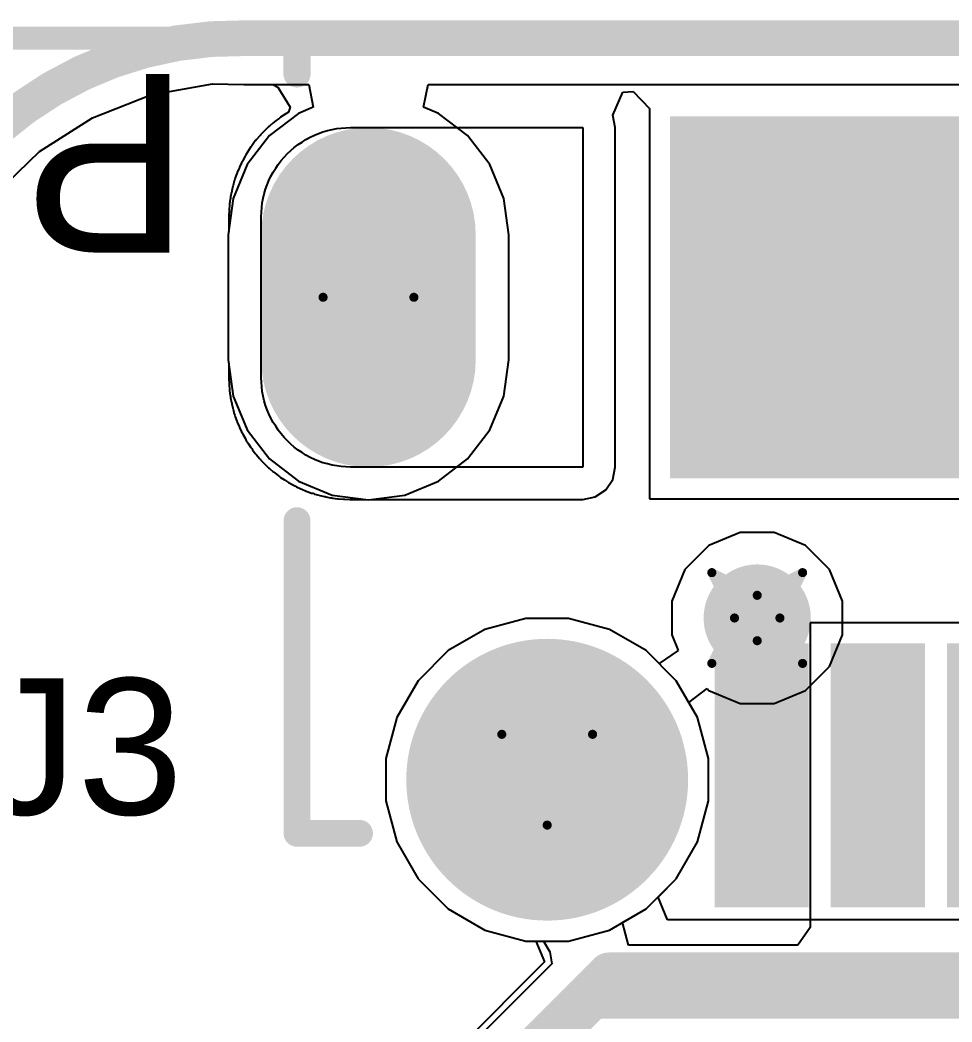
# Model space of a CAD drawing. Header units: inches. Extents: x -3 to 488, y -11 to 93.
# Drawn here: x 60.82 to 66.03, y 35.06 to 40.67 of the extents above; entities that cross this region are included whole.
import ezdxf

# ---------------------------------------------------------------- set-up
doc = ezdxf.new("R2010")
doc.units = ezdxf.units.IN
for name, color, linetype in [('Board Cutout', 216, 'Continuous'), ('Bottom Layer', 5, 'Continuous'), ('Bottom Solder', 6, 'Continuous'), ('Drill Drawing', 1, 'Continuous'), ('Layer 1', 16, 'Continuous'), ('Layer 2', 76, 'Continuous'), ('Mechanical 13', 56, 'Continuous'), ('Multi-Layer', 9, 'Continuous'), ('Pad Holes', 156, 'Continuous'), ('Top Layer', 1, 'Continuous'), ('Top Overlay', 2, 'Continuous'), ('Top Paste', 8, 'Continuous'), ('Top Solder', 216, 'Continuous'), ('Via Holes', 16, 'Continuous')]:
    doc.layers.add(name, color=color, linetype=linetype)
doc.styles.add('Arial', font='', dxfattribs={"height": 0.2})
doc.styles.get('Arial').set_extended_font_data('Arial')

msp = doc.modelspace()

# ---------------------------------------------------------------- hatches: boundary and pattern name
at = {"layer": 'Bottom Layer'}
h = msp.add_hatch(color=5, dxfattribs=at)
edge = h.paths.add_edge_path()
edge.add_arc((62.7694, 39.4698), 0.6, 0, 180)
edge.add_line((62.1694, 39.4698), (62.1694, 38.7698))
edge.add_arc((62.7694, 38.7698), 0.6, 180, 360)
edge.add_line((63.3694, 38.7698), (63.3694, 39.4698))
h = msp.add_hatch(color=5, dxfattribs=at)
edge = h.paths.add_edge_path()
edge.add_arc((64.9446, 37.3248), 0.3, 0, 360)
h = msp.add_hatch(color=5, dxfattribs=at)
edge = h.paths.add_edge_path()
edge.add_arc((63.7694, 36.4198), 0.725, 0, 360)
at = {"layer": 'Bottom Solder'}
h = msp.add_hatch(color=6, dxfattribs=at)
edge = h.paths.add_edge_path()
edge.add_arc((63.7694, 36.4198), 0.7885, 0, 360)
at = {"layer": 'Layer 1'}
h = msp.add_hatch(color=16, dxfattribs=at)
edge = h.paths.add_edge_path()
edge.add_arc((62.7694, 39.4698), 0.6, 0, 180)
edge.add_line((62.1694, 39.4698), (62.1694, 38.7698))
edge.add_arc((62.7694, 38.7698), 0.6, 180, 360)
edge.add_line((63.3694, 38.7698), (63.3694, 39.4698))
h = msp.add_hatch(color=16, dxfattribs=at)
edge = h.paths.add_edge_path()
edge.add_arc((64.9446, 37.3248), 0.3, 0, 360)
h = msp.add_hatch(color=16, dxfattribs=at)
edge = h.paths.add_edge_path()
edge.add_arc((63.7694, 36.4198), 0.725, 0, 360)
at = {"layer": 'Layer 2'}
h = msp.add_hatch(color=76, dxfattribs=at)
edge = h.paths.add_edge_path()
edge.add_arc((62.7694, 39.4698), 0.6, 0, 180)
edge.add_line((62.1694, 39.4698), (62.1694, 38.7698))
edge.add_arc((62.7694, 38.7698), 0.6, 180, 360)
edge.add_line((63.3694, 38.7698), (63.3694, 39.4698))
h = msp.add_hatch(color=76, dxfattribs=at)
edge = h.paths.add_edge_path()
edge.add_arc((64.9446, 37.3248), 0.3, 0, 360)
h = msp.add_hatch(color=76, dxfattribs=at)
edge = h.paths.add_edge_path()
edge.add_arc((63.7694, 36.4198), 0.725, 0, 360)
at = {"layer": 'Multi-Layer'}
h = msp.add_hatch(color=9, dxfattribs=at)
edge = h.paths.add_edge_path()
edge.add_arc((62.7694, 39.4698), 0.6, 0, 180)
edge.add_line((62.1694, 39.4698), (62.1694, 38.7698))
edge.add_arc((62.7694, 38.7698), 0.6, 180, 360)
edge.add_line((63.3694, 38.7698), (63.3694, 39.4698))
h = msp.add_hatch(color=9, dxfattribs=at)
edge = h.paths.add_edge_path()
edge.add_arc((63.7694, 36.4198), 0.725, 0, 360)
at = {"layer": 'Pad Holes'}
h = msp.add_hatch(color=7, dxfattribs=at)
edge = h.paths.add_edge_path()
edge.add_arc((62.7694, 39.4698), 0.3, 0, 180)
edge.add_line((62.4694, 39.4698), (62.4694, 38.7698))
edge.add_arc((62.7694, 38.7698), 0.3, 180, 360)
edge.add_line((63.0694, 38.7698), (63.0694, 39.4698))
h = msp.add_hatch(color=7, dxfattribs=at)
edge = h.paths.add_edge_path()
edge.add_arc((63.7694, 36.4198), 0.425, 0, 360)
at = {"layer": 'Top Layer'}
h = msp.add_hatch(color=1, dxfattribs=at)
edge = h.paths.add_edge_path()
edge.add_arc((62.7694, 39.4698), 0.6, 0, 180)
edge.add_line((62.1694, 39.4698), (62.1694, 38.7698))
edge.add_arc((62.7694, 38.7698), 0.6, 180, 360)
edge.add_line((63.3694, 38.7698), (63.3694, 39.4698))
for points in [[(66.0194, 38.1698), (64.5194, 38.1698), (64.5194, 40.0698), (66.0194, 40.0698)], [(65.1694, 35.7698), (64.7694, 35.7698), (64.7694, 37.1198), (65.1694, 37.1198)], [(65.8194, 35.7698), (65.4194, 35.7698), (65.4194, 37.1198), (65.8194, 37.1198)]]:
    msp.add_hatch(color=1, dxfattribs=at).paths.add_polyline_path(points)
h = msp.add_hatch(color=1, dxfattribs=at)
edge = h.paths.add_edge_path()
edge.add_arc((64.9446, 37.3248), 0.3, 0, 360)
h = msp.add_hatch(color=1, dxfattribs=at)
edge = h.paths.add_edge_path()
edge.add_arc((63.7694, 36.4198), 0.725, 0, 360)
at = {"layer": 'Top Paste'}
for points in [[(66.0194, 38.1698), (64.5194, 38.1698), (64.5194, 40.0698), (66.0194, 40.0698)], [(65.1694, 35.7698), (64.7694, 35.7698), (64.7694, 37.1198), (65.1694, 37.1198)], [(65.8194, 35.7698), (65.4194, 35.7698), (65.4194, 37.1198), (65.8194, 37.1198)]]:
    msp.add_hatch(color=8, dxfattribs=at).paths.add_polyline_path(points)
at = {"layer": 'Top Solder'}
for points in [[(66.0829, 38.1063), (64.4559, 38.1063), (64.4559, 40.1333), (66.0829, 40.1333)], [(65.2329, 35.7063), (64.7059, 35.7063), (64.7059, 37.1833), (65.2329, 37.1833)], [(65.8829, 35.7063), (65.3559, 35.7063), (65.3559, 37.1833), (65.8829, 37.1833)], [(66.5329, 35.7063), (66.0059, 35.7063), (66.0059, 37.1833), (66.5329, 37.1833)]]:
    msp.add_hatch(color=216, dxfattribs=at).paths.add_polyline_path(points)
h = msp.add_hatch(color=216, dxfattribs=at)
edge = h.paths.add_edge_path()
edge.add_arc((63.7694, 36.4198), 0.7885, 0, 360)
at = {"layer": 'Via Holes'}
h = msp.add_hatch(color=7, dxfattribs=at)
edge = h.paths.add_edge_path()
edge.add_arc((64.9446, 37.3248), 0.15, 0, 360)

# ---------------------------------------------------------------- linework, layer by layer
at = {"layer": 'Board Cutout'}
for points in [[(59.9974, 38.5698, 0.2, 0.2, -0.414214), (62.0774, 40.5698, 0.2, 0.2, 0)], [(62.0902, 40.5698, 0.2, 0.2, 0), (79.49, 40.5698, 0.2, 0.2, 0)]]:
    msp.add_lwpolyline(points, format="xyseb", dxfattribs=at)
for points in [[(62.0274, 40.5698, 0.1, 0.1, 1), (62.1274, 40.5698, 0.1, 0.1, 1)], [(62.0402, 40.5698, 0.1, 0.1, 1), (62.1402, 40.5698, 0.1, 0.1, 1)]]:
    msp.add_lwpolyline(points, format="xyseb", close=True, dxfattribs=at)
at = {"layer": 'Bottom Layer'}
for p, q in [((61.5514, 40.2526), (61.8969, 40.3143)), ((61.8969, 40.3143), (62.0723, 40.3109)), ((62.0723, 40.3109), (62.0748, 40.3113)), ((62.0748, 40.3113), (62.0774, 40.3108)), ((62.0774, 40.3108), (62.4355, 40.3108)), ((62.4355, 40.3108), (62.4607, 40.1838)), ((63.078, 40.1838), (63.1033, 40.3108)), ((63.1033, 40.3108), (69.4355, 40.3108)), ((61.2247, 40.1247), (61.5514, 40.2526)), ((62.3771, 40.1492), (62.2146, 40.0245)), ((62.4607, 40.1838), (62.3771, 40.1492)), ((63.1616, 40.1492), (63.078, 40.1838)), ((63.3241, 40.0245), (63.1616, 40.1492)), ((60.9291, 39.9355), (61.2247, 40.1247)), ((62.2146, 40.0245), (62.0899, 39.8621)), ((63.4488, 39.8621), (63.3241, 40.0245)), ((60.6762, 39.6923), (60.9291, 39.9355)), ((62.0899, 39.8621), (62.0116, 39.6728)), ((63.5271, 39.6728), (63.4488, 39.8621)), ((62.0116, 39.6728), (61.9848, 39.4698)), ((63.5539, 39.4698), (63.5271, 39.6728)), ((61.9848, 39.4698), (61.9848, 38.7698)), ((63.5539, 38.7698), (63.5539, 39.4698)), ((61.9848, 38.7698), (62.0116, 38.5668)), ((63.5271, 38.5668), (63.5539, 38.7698)), ((62.0116, 38.5668), (62.0899, 38.3775)), ((63.4488, 38.3775), (63.5271, 38.5668)), ((62.0899, 38.3775), (62.2146, 38.2151)), ((63.3241, 38.2151), (63.4488, 38.3775)), ((62.2146, 38.2151), (62.3771, 38.0904)), ((63.1616, 38.0904), (63.3241, 38.2151)), ((62.3771, 38.0904), (62.5663, 38.012)), ((62.9724, 38.012), (63.1616, 38.0904)), ((62.5663, 38.012), (62.7694, 37.9853)), ((62.7694, 37.9853), (62.9724, 38.012)), ((63.6505, 37.3226), (63.4209, 37.2611)), ((63.8882, 37.3226), (63.6505, 37.3226)), ((64.1178, 37.2611), (63.8882, 37.3226)), ((63.4209, 37.2611), (63.215, 37.1422)), ((64.3237, 37.1422), (64.1178, 37.2611)), ((63.215, 37.1422), (63.0469, 36.9741)), ((64.4918, 36.9741), (64.3237, 37.1422)), ((63.0469, 36.9741), (62.9281, 36.7683)), ((64.6106, 36.7683), (64.4918, 36.9741)), ((62.9281, 36.7683), (62.8666, 36.5387)), ((64.6722, 36.5387), (64.6106, 36.7683)), ((62.8666, 36.5387), (62.8666, 36.3009)), ((64.6722, 36.3009), (64.6722, 36.5387)), ((62.8666, 36.3009), (62.9281, 36.0713)), ((64.6106, 36.0713), (64.6722, 36.3009)), ((62.9281, 36.0713), (63.0469, 35.8655)), ((64.4918, 35.8655), (64.6106, 36.0713)), ((63.0469, 35.8655), (63.215, 35.6974)), ((64.3896, 35.7633), (64.4918, 35.8655)), ((64.4422, 35.6363), (64.3896, 35.7633)), ((63.215, 35.6974), (63.4209, 35.5785)), ((67.8616, 35.6363), (64.4422, 35.6363)), ((63.4209, 35.5785), (63.6505, 35.517)), ((63.6505, 35.517), (63.7053, 35.517)), ((63.7053, 35.517), (63.7539, 35.3997)), ((63.7539, 35.3997), (63.2815, 34.9273))]:
    msp.add_line(p, q, dxfattribs=at)
for points in [[(63.4921, 34.7167, 0.2286, 0.2286, 0), (64.1139, 35.3385, 0.2286, 0.2286, 0)], [(64.1139, 35.3385, 0.2286, 0.2286, 0), (67.8616, 35.3385, 0.2286, 0.2286, 0)]]:
    msp.add_lwpolyline(points, format="xyseb", dxfattribs=at)
msp.add_lwpolyline([(64.0567, 35.3385, 0.1143, 0.1143, 1), (64.171, 35.3385, 0.1143, 0.1143, 1)], format="xyseb", close=True, dxfattribs=at)
msp.add_lwpolyline([(64.0567, 35.3385, 0.1143, 0.1143, 1), (64.171, 35.3385, 0.1143, 0.1143, 1)], format="xyseb", close=True, dxfattribs=at)
at = {"layer": 'Drill Drawing'}
for points in [[(63.0234, 39.1198, 0.0508, 0.0508, 1), (62.5154, 39.1198, 0.0508, 0.0508, 1)], [(62.5027, 39.1198, 0.0254, 0.0254, 1), (62.5281, 39.1198, 0.0254, 0.0254, 1)], [(63.0107, 39.1198, 0.0254, 0.0254, 1), (63.0361, 39.1198, 0.0254, 0.0254, 1)], [(64.6779, 37.5788, 0.0254, 0.0254, 1), (64.7033, 37.5788, 0.0254, 0.0254, 1)], [(64.6779, 37.5788, 0.0254, 0.0254, 1), (64.7033, 37.5788, 0.0254, 0.0254, 1)], [(65.1859, 37.5788, 0.0254, 0.0254, 1), (65.2113, 37.5788, 0.0254, 0.0254, 1)], [(65.1859, 37.5788, 0.0254, 0.0254, 1), (65.2113, 37.5788, 0.0254, 0.0254, 1)], [(64.9319, 37.4518, 0.0254, 0.0254, 1), (64.9573, 37.4518, 0.0254, 0.0254, 1)], [(64.9319, 37.4518, 0.0254, 0.0254, 1), (64.9573, 37.4518, 0.0254, 0.0254, 1)], [(64.8049, 37.3248, 0.0254, 0.0254, 1), (64.8303, 37.3248, 0.0254, 0.0254, 1)], [(64.8049, 37.3248, 0.0254, 0.0254, 1), (64.8303, 37.3248, 0.0254, 0.0254, 1)], [(65.0589, 37.3248, 0.0254, 0.0254, 1), (65.0843, 37.3248, 0.0254, 0.0254, 1)], [(65.0589, 37.3248, 0.0254, 0.0254, 1), (65.0843, 37.3248, 0.0254, 0.0254, 1)], [(64.9319, 37.1978, 0.0254, 0.0254, 1), (64.9573, 37.1978, 0.0254, 0.0254, 1)], [(64.9319, 37.1978, 0.0254, 0.0254, 1), (64.9573, 37.1978, 0.0254, 0.0254, 1)], [(64.6779, 37.0708, 0.0254, 0.0254, 1), (64.7033, 37.0708, 0.0254, 0.0254, 1)], [(64.6779, 37.0708, 0.0254, 0.0254, 1), (64.7033, 37.0708, 0.0254, 0.0254, 1)], [(65.1859, 37.0708, 0.0254, 0.0254, 1), (65.2113, 37.0708, 0.0254, 0.0254, 1)], [(65.1859, 37.0708, 0.0254, 0.0254, 1), (65.2113, 37.0708, 0.0254, 0.0254, 1)], [(63.5027, 36.6738, 0.0254, 0.0254, 1), (63.5281, 36.6738, 0.0254, 0.0254, 1)], [(63.5027, 36.6738, 0.0254, 0.0254, 1), (63.5281, 36.6738, 0.0254, 0.0254, 1)], [(64.0107, 36.6738, 0.0254, 0.0254, 1), (64.0361, 36.6738, 0.0254, 0.0254, 1)], [(64.0107, 36.6738, 0.0254, 0.0254, 1), (64.0361, 36.6738, 0.0254, 0.0254, 1)], [(63.7567, 36.1658, 0.0254, 0.0254, 1), (63.7821, 36.1658, 0.0254, 0.0254, 1)], [(63.7567, 36.1658, 0.0254, 0.0254, 1), (63.7821, 36.1658, 0.0254, 0.0254, 1)]]:
    msp.add_lwpolyline(points, format="xyseb", close=True, dxfattribs=at)
for points in [[(64.6906, 37.5788, 0.0508, 0.0508, 0), (64.9446, 37.4518, 0.0508, 0.0508, 0)], [(64.6906, 37.5788, 0.0508, 0.0508, 0), (64.8176, 37.3248, 0.0508, 0.0508, 0)], [(64.9446, 37.4518, 0.0508, 0.0508, 0), (65.1986, 37.5788, 0.0508, 0.0508, 0)], [(65.0716, 37.3248, 0.0508, 0.0508, 0), (65.1986, 37.5788, 0.0508, 0.0508, 0)], [(64.6906, 37.0708, 0.0508, 0.0508, 0), (64.8176, 37.3248, 0.0508, 0.0508, 0)], [(65.0716, 37.3248, 0.0508, 0.0508, 0), (65.1986, 37.0708, 0.0508, 0.0508, 0)], [(64.6906, 37.0708, 0.0508, 0.0508, 0), (64.9446, 37.1978, 0.0508, 0.0508, 0)], [(64.9446, 37.1978, 0.0508, 0.0508, 0), (65.1986, 37.0708, 0.0508, 0.0508, 0)], [(63.5154, 36.6738, 0.0508, 0.0508, 0), (64.0234, 36.6738, 0.0508, 0.0508, 0)], [(63.5154, 36.6738, 0.0508, 0.0508, 0), (63.7694, 36.1658, 0.0508, 0.0508, 0)], [(63.7694, 36.1658, 0.0508, 0.0508, 0), (64.0234, 36.6738, 0.0508, 0.0508, 0)]]:
    msp.add_lwpolyline(points, format="xyseb", dxfattribs=at)
at = {"layer": 'Layer 1'}
for p, q in [((61.5514, 40.2526), (61.8969, 40.3143)), ((61.8969, 40.3143), (62.0723, 40.3109)), ((62.0723, 40.3109), (62.0748, 40.3113)), ((62.0748, 40.3113), (62.0774, 40.3108)), ((62.0774, 40.3108), (62.4355, 40.3108)), ((62.4355, 40.3108), (62.4607, 40.1838)), ((63.078, 40.1838), (63.1033, 40.3108)), ((63.1033, 40.3108), (69.4355, 40.3108)), ((61.2247, 40.1247), (61.5514, 40.2526)), ((62.3771, 40.1492), (62.2146, 40.0245)), ((62.4607, 40.1838), (62.3771, 40.1492)), ((63.1616, 40.1492), (63.078, 40.1838)), ((63.3241, 40.0245), (63.1616, 40.1492)), ((60.9291, 39.9355), (61.2247, 40.1247)), ((62.2146, 40.0245), (62.0899, 39.8621)), ((63.4488, 39.8621), (63.3241, 40.0245)), ((60.6762, 39.6923), (60.9291, 39.9355)), ((62.0899, 39.8621), (62.0116, 39.6728)), ((63.5271, 39.6728), (63.4488, 39.8621)), ((62.0116, 39.6728), (61.9848, 39.4698)), ((63.5539, 39.4698), (63.5271, 39.6728)), ((61.9848, 39.4698), (61.9848, 38.7698)), ((63.5539, 38.7698), (63.5539, 39.4698)), ((61.9848, 38.7698), (62.0116, 38.5668)), ((63.5271, 38.5668), (63.5539, 38.7698)), ((62.0116, 38.5668), (62.0899, 38.3775)), ((63.4488, 38.3775), (63.5271, 38.5668)), ((62.0899, 38.3775), (62.2146, 38.2151)), ((63.3241, 38.2151), (63.4488, 38.3775)), ((62.2146, 38.2151), (62.3771, 38.0904)), ((63.1616, 38.0904), (63.3241, 38.2151)), ((62.3771, 38.0904), (62.5663, 38.012)), ((62.9724, 38.012), (63.1616, 38.0904)), ((62.5663, 38.012), (62.7694, 37.9853)), ((62.7694, 37.9853), (62.9724, 38.012)), ((63.6505, 37.3226), (63.4209, 37.2611)), ((63.8882, 37.3226), (63.6505, 37.3226)), ((64.1178, 37.2611), (63.8882, 37.3226)), ((63.4209, 37.2611), (63.215, 37.1422)), ((64.3237, 37.1422), (64.1178, 37.2611)), ((63.215, 37.1422), (63.0469, 36.9741)), ((64.4918, 36.9741), (64.3237, 37.1422)), ((63.0469, 36.9741), (62.9281, 36.7683)), ((64.6106, 36.7683), (64.4918, 36.9741)), ((62.9281, 36.7683), (62.8666, 36.5387)), ((64.6722, 36.5387), (64.6106, 36.7683)), ((62.8666, 36.5387), (62.8666, 36.3009)), ((64.6722, 36.3009), (64.6722, 36.5387)), ((62.8666, 36.3009), (62.9281, 36.0713)), ((64.6106, 36.0713), (64.6722, 36.3009)), ((62.9281, 36.0713), (63.0469, 35.8655)), ((64.4918, 35.8655), (64.6106, 36.0713)), ((63.0469, 35.8655), (63.215, 35.6974)), ((64.3237, 35.6974), (64.4918, 35.8655)), ((63.215, 35.6974), (63.4209, 35.5785)), ((64.1178, 35.5785), (64.3237, 35.6974)), ((63.4209, 35.5785), (63.6505, 35.517)), ((63.8882, 35.517), (64.1178, 35.5785)), ((63.6505, 35.517), (63.8882, 35.517))]:
    msp.add_line(p, q, dxfattribs=at)
at = {"layer": 'Layer 2'}
for p, q in [((61.5514, 40.2526), (61.8969, 40.3143)), ((61.8969, 40.3143), (62.0723, 40.3109)), ((62.0723, 40.3109), (62.0748, 40.3113)), ((62.0748, 40.3113), (62.0774, 40.3108)), ((62.0774, 40.3108), (62.4355, 40.3108)), ((62.4355, 40.3108), (62.4607, 40.1838)), ((63.078, 40.1838), (63.1033, 40.3108)), ((63.1033, 40.3108), (69.4355, 40.3108)), ((61.2247, 40.1247), (61.5514, 40.2526)), ((62.3771, 40.1492), (62.2146, 40.0245)), ((62.4607, 40.1838), (62.3771, 40.1492)), ((63.1616, 40.1492), (63.078, 40.1838)), ((63.3241, 40.0245), (63.1616, 40.1492)), ((60.9291, 39.9355), (61.2247, 40.1247)), ((62.2146, 40.0245), (62.0899, 39.8621)), ((63.4488, 39.8621), (63.3241, 40.0245)), ((60.6762, 39.6923), (60.9291, 39.9355)), ((62.0899, 39.8621), (62.0116, 39.6728)), ((63.5271, 39.6728), (63.4488, 39.8621)), ((62.0116, 39.6728), (61.9848, 39.4698)), ((63.5539, 39.4698), (63.5271, 39.6728)), ((61.9848, 39.4698), (61.9848, 38.7698)), ((63.5539, 38.7698), (63.5539, 39.4698)), ((61.9848, 38.7698), (62.0116, 38.5668)), ((63.5271, 38.5668), (63.5539, 38.7698)), ((62.0116, 38.5668), (62.0899, 38.3775)), ((63.4488, 38.3775), (63.5271, 38.5668)), ((62.0899, 38.3775), (62.2146, 38.2151)), ((63.3241, 38.2151), (63.4488, 38.3775)), ((62.2146, 38.2151), (62.3771, 38.0904)), ((63.1616, 38.0904), (63.3241, 38.2151)), ((62.3771, 38.0904), (62.5663, 38.012)), ((62.9724, 38.012), (63.1616, 38.0904)), ((62.5663, 38.012), (62.7694, 37.9853)), ((62.7694, 37.9853), (62.9724, 38.012)), ((64.8496, 37.8026), (64.674, 37.7299)), ((65.0397, 37.8026), (64.8496, 37.8026)), ((65.2153, 37.7299), (65.0397, 37.8026)), ((64.674, 37.7299), (64.5396, 37.5955)), ((65.3497, 37.5955), (65.2153, 37.7299)), ((64.5396, 37.5955), (64.4668, 37.4199)), ((65.4224, 37.4199), (65.3497, 37.5955)), ((64.4668, 37.4199), (64.4668, 37.2298)), ((65.4224, 37.2298), (65.4224, 37.4199)), ((63.6505, 37.3226), (63.4209, 37.2611)), ((63.8882, 37.3226), (63.6505, 37.3226)), ((64.1178, 37.2611), (63.8882, 37.3226)), ((63.4209, 37.2611), (63.215, 37.1422)), ((64.3237, 37.1422), (64.1178, 37.2611)), ((64.4668, 37.2298), (64.5029, 37.1426)), ((65.3497, 37.0542), (65.4224, 37.2298)), ((63.215, 37.1422), (63.0469, 36.9741)), ((64.3953, 37.0706), (64.3237, 37.1422)), ((64.5029, 37.1426), (64.3953, 37.0706)), ((65.2153, 36.9198), (65.3497, 37.0542)), ((63.0469, 36.9741), (62.9281, 36.7683)), ((64.5625, 36.8516), (64.6641, 36.9296)), ((64.6641, 36.9296), (64.674, 36.9198)), ((64.674, 36.9198), (64.8496, 36.847)), ((65.0397, 36.847), (65.2153, 36.9198)), ((64.6106, 36.7683), (64.5625, 36.8516)), ((64.8496, 36.847), (65.0397, 36.847)), ((62.9281, 36.7683), (62.8666, 36.5387)), ((64.6722, 36.5387), (64.6106, 36.7683)), ((62.8666, 36.5387), (62.8666, 36.3009)), ((64.6722, 36.3009), (64.6722, 36.5387)), ((62.8666, 36.3009), (62.9281, 36.0713)), ((64.6106, 36.0713), (64.6722, 36.3009)), ((62.9281, 36.0713), (63.0469, 35.8655)), ((64.4918, 35.8655), (64.6106, 36.0713)), ((63.0469, 35.8655), (63.215, 35.6974)), ((64.3237, 35.6974), (64.4918, 35.8655)), ((63.215, 35.6974), (63.4209, 35.5785)), ((64.1178, 35.5785), (64.3237, 35.6974)), ((63.4209, 35.5785), (63.6505, 35.517)), ((63.8882, 35.517), (64.1178, 35.5785)), ((63.6505, 35.517), (63.8882, 35.517))]:
    msp.add_line(p, q, dxfattribs=at)
at = {"layer": 'Mechanical 13'}
msp.add_lwpolyline([(55.2694, 40.5698, 0.13, 0.13, 0), (70.0194, 40.5698, 0.13, 0.13, 0)], format="xyseb", dxfattribs=at)
at = {"layer": 'Top Layer'}
for p, q in [((61.5514, 40.2526), (61.8969, 40.3143)), ((61.8969, 40.3143), (62.0723, 40.3109)), ((62.0723, 40.3109), (62.0748, 40.3113)), ((62.0748, 40.3113), (62.0774, 40.3108)), ((62.0774, 40.3108), (62.2339, 40.3108)), ((62.2339, 40.3108), (62.2618, 40.2962)), ((62.2618, 40.2962), (62.3317, 40.1838)), ((64.1368, 40.1392), (64.1932, 40.2673)), ((64.1932, 40.2673), (64.2506, 40.2709)), ((64.2506, 40.2709), (64.3416, 40.1758)), ((61.2247, 40.1247), (61.5514, 40.2526)), ((62.322, 40.1557), (62.278, 40.1277)), ((62.3317, 40.1838), (62.322, 40.1557)), ((64.3416, 40.1758), (64.3416, 37.992)), ((60.9291, 39.9355), (61.2247, 40.1247)), ((62.2369, 40.0969), (62.2169, 40.0799)), ((62.2412, 40.0993), (62.2369, 40.0969)), ((62.2445, 40.103), (62.2412, 40.0993)), ((62.2655, 40.119), (62.2445, 40.103)), ((62.2724, 40.1224), (62.2655, 40.119)), ((62.278, 40.1277), (62.2724, 40.1224)), ((64.1506, 40.0698), (64.1368, 40.1392)), ((62.1838, 40.0485), (62.1658, 40.0295)), ((62.1878, 40.0513), (62.1838, 40.0485)), ((62.1907, 40.0554), (62.1878, 40.0513)), ((62.2097, 40.0734), (62.1907, 40.0554)), ((62.2139, 40.076), (62.2097, 40.0734)), ((62.2169, 40.0799), (62.2139, 40.076)), ((62.4904, 40.0368), (62.5144, 40.0458)), ((62.5144, 40.0458), (62.5404, 40.0528)), ((62.5404, 40.0528), (62.5654, 40.0588)), ((62.5654, 40.0588), (62.5914, 40.0638)), ((62.5914, 40.0638), (62.6174, 40.0668)), ((62.6174, 40.0668), (62.6434, 40.0688)), ((62.6434, 40.0688), (62.6694, 40.0698)), ((62.6694, 40.0698), (63.9694, 40.0698)), ((63.9694, 40.0698), (63.9694, 38.1698)), ((64.1506, 38.1698), (64.1506, 40.0698)), ((62.1362, 39.9947), (62.1202, 39.9737)), ((62.1398, 39.9979), (62.1362, 39.9947)), ((62.1422, 40.0022), (62.1398, 39.9979)), ((62.1592, 40.0222), (62.1422, 40.0022)), ((62.1631, 40.0253), (62.1592, 40.0222)), ((62.1658, 40.0295), (62.1631, 40.0253)), ((62.3754, 39.9748), (62.3974, 39.9888)), ((62.3974, 39.9888), (62.4194, 40.0028)), ((62.4194, 40.0028), (62.4424, 40.0158)), ((62.4424, 40.0158), (62.4664, 40.0268)), ((62.4664, 40.0268), (62.4904, 40.0368)), ((60.6762, 39.6923), (60.9291, 39.9355)), ((62.1114, 39.9611), (62.0834, 39.9171)), ((62.1168, 39.9667), (62.1114, 39.9611)), ((62.1202, 39.9737), (62.1168, 39.9667)), ((62.3154, 39.9238), (62.3344, 39.9418)), ((62.3344, 39.9418), (62.3544, 39.9588)), ((62.3544, 39.9588), (62.3754, 39.9748)), ((62.0586, 39.8723), (62.0476, 39.8483)), ((62.0631, 39.8786), (62.0586, 39.8723)), ((62.0655, 39.886), (62.0631, 39.8786)), ((62.0785, 39.909), (62.0655, 39.886)), ((62.0817, 39.9126), (62.0785, 39.909)), ((62.0834, 39.9171), (62.0817, 39.9126)), ((62.2644, 39.8638), (62.2804, 39.8848)), ((62.2804, 39.8848), (62.2974, 39.9048)), ((62.2974, 39.9048), (62.3154, 39.9238)), ((62.0344, 39.8153), (62.0326, 39.8124)), ((62.035, 39.8185), (62.0344, 39.8153)), ((62.045, 39.8425), (62.035, 39.8185)), ((62.0468, 39.8452), (62.045, 39.8425)), ((62.0476, 39.8483), (62.0468, 39.8452)), ((62.2234, 39.7968), (62.2364, 39.8198)), ((62.2364, 39.8198), (62.2504, 39.8418)), ((62.2504, 39.8418), (62.2644, 39.8638)), ((62.0183, 39.7719), (62.0113, 39.7459)), ((62.0222, 39.7798), (62.0183, 39.7719)), ((62.0236, 39.7884), (62.0222, 39.7798)), ((62.0326, 39.8124), (62.0236, 39.7884)), ((62.2024, 39.7488), (62.2124, 39.7728)), ((62.2124, 39.7728), (62.2234, 39.7968)), ((62.0023, 39.708), (61.9973, 39.682)), ((62.0039, 39.7119), (62.0023, 39.708)), ((62.0041, 39.7161), (62.0039, 39.7119)), ((62.0101, 39.7411), (62.0041, 39.7161)), ((62.0111, 39.7434), (62.0101, 39.7411)), ((62.0113, 39.7459), (62.0111, 39.7434)), ((62.1864, 39.6988), (62.1934, 39.7248)), ((62.1934, 39.7248), (62.2024, 39.7488)), ((61.9953, 39.6686), (61.9923, 39.6426)), ((61.9974, 39.6751), (61.9953, 39.6686)), ((61.9973, 39.682), (61.9974, 39.6751)), ((62.1724, 39.6218), (62.1754, 39.6478)), ((62.1754, 39.6478), (62.1804, 39.6738)), ((62.1804, 39.6738), (62.1864, 39.6988)), ((61.9892, 39.6028), (61.9882, 39.5768)), ((61.99, 39.6062), (61.9892, 39.6028)), ((61.9916, 39.6357), (61.9896, 39.6097)), ((61.9896, 39.6097), (61.99, 39.6062)), ((61.9926, 39.6391), (61.9916, 39.6357)), ((61.9923, 39.6426), (61.9926, 39.6391)), ((62.1694, 39.5698), (62.1704, 39.5958)), ((62.1704, 39.5958), (62.1724, 39.6218)), ((61.9888, 39.5733), (61.9881, 39.5698)), ((61.9881, 39.5698), (61.9881, 39.4943)), ((61.9882, 39.5768), (61.9888, 39.5733)), ((62.1694, 38.6698), (62.1694, 39.5698)), ((61.9881, 39.4943), (61.9848, 39.4698)), ((61.9848, 39.4698), (61.9848, 38.7698)), ((61.9848, 38.7698), (61.9881, 38.7453)), ((61.9881, 38.7453), (61.9881, 38.6698)), ((61.9881, 38.6698), (61.9888, 38.6663)), ((61.9888, 38.6663), (61.9882, 38.6628)), ((61.9882, 38.6628), (61.9892, 38.6368)), ((61.9892, 38.6368), (61.99, 38.6334)), ((62.1704, 38.6438), (62.1694, 38.6698)), ((62.1724, 38.6178), (62.1704, 38.6438)), ((61.99, 38.6334), (61.9896, 38.6299)), ((61.9896, 38.6299), (61.9916, 38.6039)), ((61.9916, 38.6039), (61.9926, 38.6005)), ((61.9926, 38.6005), (61.9923, 38.597)), ((61.9923, 38.597), (61.9953, 38.571)), ((62.1754, 38.5918), (62.1724, 38.6178)), ((62.1804, 38.5658), (62.1754, 38.5918)), ((61.9953, 38.571), (61.9974, 38.5645)), ((61.9974, 38.5645), (61.9973, 38.5576)), ((61.9973, 38.5576), (62.0023, 38.5316)), ((62.0023, 38.5316), (62.0039, 38.5277)), ((62.0039, 38.5277), (62.0041, 38.5235)), ((62.0041, 38.5235), (62.0101, 38.4985)), ((62.1864, 38.5408), (62.1804, 38.5658)), ((62.1934, 38.5148), (62.1864, 38.5408)), ((62.0101, 38.4985), (62.0111, 38.4962)), ((62.0111, 38.4962), (62.0113, 38.4937)), ((62.0113, 38.4937), (62.0183, 38.4677)), ((62.0183, 38.4677), (62.0222, 38.4598)), ((62.2024, 38.4908), (62.1934, 38.5148)), ((62.2124, 38.4668), (62.2024, 38.4908)), ((62.0222, 38.4598), (62.0236, 38.4512)), ((62.0236, 38.4512), (62.0326, 38.4272)), ((62.0326, 38.4272), (62.0344, 38.4243)), ((62.0344, 38.4243), (62.035, 38.4211)), ((62.035, 38.4211), (62.045, 38.3971)), ((62.2234, 38.4428), (62.2124, 38.4668)), ((62.2364, 38.4198), (62.2234, 38.4428)), ((62.2504, 38.3978), (62.2364, 38.4198)), ((62.045, 38.3971), (62.0468, 38.3944)), ((62.0468, 38.3944), (62.0476, 38.3913)), ((62.0476, 38.3913), (62.0586, 38.3673)), ((62.0586, 38.3673), (62.0631, 38.361)), ((62.0631, 38.361), (62.0655, 38.3536)), ((62.2644, 38.3758), (62.2504, 38.3978)), ((62.2804, 38.3548), (62.2644, 38.3758)), ((62.2974, 38.3348), (62.2804, 38.3548)), ((62.0655, 38.3536), (62.0785, 38.3306)), ((62.0785, 38.3306), (62.0817, 38.327)), ((62.0817, 38.327), (62.0834, 38.3225)), ((62.0834, 38.3225), (62.0974, 38.3005)), ((62.0974, 38.3005), (62.0974, 38.3005)), ((62.0974, 38.3005), (62.1114, 38.2785)), ((62.3154, 38.3158), (62.2974, 38.3348)), ((62.3344, 38.2978), (62.3154, 38.3158)), ((62.1114, 38.2785), (62.1168, 38.2729)), ((62.1168, 38.2729), (62.1202, 38.2659)), ((62.1202, 38.2659), (62.1362, 38.2449)), ((62.1362, 38.2449), (62.1398, 38.2417)), ((62.3544, 38.2808), (62.3344, 38.2978)), ((62.3754, 38.2648), (62.3544, 38.2808)), ((62.3974, 38.2508), (62.3754, 38.2648)), ((62.4194, 38.2368), (62.3974, 38.2508)), ((62.1398, 38.2417), (62.1422, 38.2374)), ((62.1422, 38.2374), (62.1592, 38.2174)), ((62.1592, 38.2174), (62.1631, 38.2143)), ((62.1631, 38.2143), (62.1657, 38.2101)), ((62.1657, 38.2101), (62.1837, 38.1911)), ((62.1837, 38.1911), (62.1878, 38.1883)), ((62.1878, 38.1883), (62.1907, 38.1842)), ((62.4424, 38.2238), (62.4194, 38.2368)), ((62.4664, 38.2128), (62.4424, 38.2238)), ((62.4904, 38.2028), (62.4664, 38.2128)), ((62.5144, 38.1938), (62.4904, 38.2028)), ((62.5404, 38.1868), (62.5144, 38.1938)), ((62.5654, 38.1808), (62.5404, 38.1868)), ((62.1907, 38.1842), (62.2097, 38.1662)), ((62.2097, 38.1662), (62.2139, 38.1636)), ((62.2139, 38.1636), (62.2169, 38.1597)), ((62.2169, 38.1597), (62.2369, 38.1427)), ((62.2369, 38.1427), (62.2412, 38.1403)), ((62.2412, 38.1403), (62.2445, 38.1366)), ((62.2445, 38.1366), (62.2655, 38.1206)), ((62.5914, 38.1758), (62.5654, 38.1808)), ((62.6174, 38.1728), (62.5914, 38.1758)), ((62.6434, 38.1708), (62.6174, 38.1728)), ((62.6694, 38.1698), (62.6434, 38.1708)), ((63.9694, 38.1698), (62.6694, 38.1698)), ((64.1368, 38.1004), (64.1506, 38.1698)), ((62.2655, 38.1206), (62.2724, 38.1172)), ((62.2724, 38.1172), (62.278, 38.1119)), ((62.278, 38.1119), (62.3, 38.0979)), ((62.3, 38.0979), (62.322, 38.0839)), ((62.322, 38.0839), (62.3265, 38.0821)), ((62.3265, 38.0821), (62.3302, 38.079)), ((62.3302, 38.079), (62.3532, 38.066)), ((64.0975, 38.0416), (64.1368, 38.1004)), ((62.3532, 38.066), (62.3605, 38.0636)), ((62.3605, 38.0636), (62.3668, 38.059)), ((62.3668, 38.059), (62.3908, 38.048)), ((62.3908, 38.048), (62.394, 38.0473)), ((62.394, 38.0473), (62.3966, 38.0455)), ((62.3966, 38.0455), (62.4206, 38.0355)), ((62.4206, 38.0355), (62.4239, 38.0348)), ((62.4239, 38.0348), (62.4267, 38.0331)), ((62.4267, 38.0331), (62.4507, 38.0241)), ((62.4507, 38.0241), (62.4594, 38.0226)), ((62.4594, 38.0226), (62.4672, 38.0188)), ((62.4672, 38.0188), (62.4932, 38.0118)), ((64.0387, 38.0023), (64.0975, 38.0416)), ((62.4932, 38.0118), (62.4958, 38.0116)), ((62.4958, 38.0116), (62.4981, 38.0105)), ((62.4981, 38.0105), (62.523, 38.0045)), ((62.523, 38.0045), (62.5272, 38.0044)), ((62.5272, 38.0044), (62.5311, 38.0028)), ((62.5311, 38.0028), (62.5571, 37.9978)), ((62.5571, 37.9978), (62.564, 37.9978)), ((62.564, 37.9978), (62.5706, 37.9957)), ((62.5706, 37.9957), (62.5966, 37.9927)), ((62.5966, 37.9927), (62.6001, 37.993)), ((62.6001, 37.993), (62.6035, 37.992)), ((62.6035, 37.992), (62.6295, 37.9901)), ((62.6295, 37.9901), (62.633, 37.9905)), ((62.633, 37.9905), (62.6364, 37.9897)), ((62.6364, 37.9897), (62.6624, 37.9887)), ((62.6624, 37.9887), (62.6659, 37.9892)), ((62.6659, 37.9892), (62.6694, 37.9885)), ((62.6694, 37.9885), (62.7449, 37.9885)), ((62.7449, 37.9885), (62.7694, 37.9853)), ((62.7694, 37.9853), (62.7939, 37.9885)), ((62.7939, 37.9885), (63.9694, 37.9885)), ((63.9694, 37.9885), (64.0387, 38.0023)), ((64.3416, 37.992), (66.1972, 37.992)), ((63.6505, 37.3226), (63.4209, 37.2611)), ((63.8882, 37.3226), (63.6505, 37.3226)), ((64.1178, 37.2611), (63.8882, 37.3226)), ((67.3518, 37.2976), (65.2416, 37.2976)), ((65.2416, 37.2976), (65.2416, 35.592)), ((63.4209, 37.2611), (63.215, 37.1422)), ((64.3237, 37.1422), (64.1178, 37.2611)), ((63.215, 37.1422), (63.0469, 36.9741)), ((64.4918, 36.9741), (64.3237, 37.1422)), ((63.0469, 36.9741), (62.9281, 36.7683)), ((64.6106, 36.7683), (64.4918, 36.9741)), ((62.9281, 36.7683), (62.8666, 36.5387)), ((64.6722, 36.5387), (64.6106, 36.7683)), ((62.8666, 36.5387), (62.8666, 36.3009)), ((64.6722, 36.3009), (64.6722, 36.5387)), ((62.8666, 36.3009), (62.9281, 36.0713)), ((64.6106, 36.0713), (64.6722, 36.3009)), ((62.9281, 36.0713), (63.0469, 35.8655)), ((64.4918, 35.8655), (64.6106, 36.0713)), ((63.0469, 35.8655), (63.215, 35.6974)), ((64.3237, 35.6974), (64.4918, 35.8655)), ((63.215, 35.6974), (63.4209, 35.5785)), ((64.191, 35.6208), (64.3237, 35.6974)), ((64.2251, 35.4938), (64.191, 35.6208)), ((63.4209, 35.5785), (63.6505, 35.517)), ((65.2416, 35.592), (65.1721, 35.4938)), ((63.6505, 35.517), (63.7491, 35.517)), ((63.7491, 35.517), (63.7835, 35.457)), ((63.7835, 35.457), (63.7959, 35.39)), ((65.1721, 35.4938), (64.2251, 35.4938)), ((63.7959, 35.39), (63.2431, 34.8372))]:
    msp.add_line(p, q, dxfattribs=at)
for points in [[(63.4537, 34.6266, 0.2286, 0.2286, 0), (64.023, 35.196, 0.2286, 0.2286, 0)], [(64.023, 35.196, 0.2286, 0.2286, 0), (66.1634, 35.196, 0.2286, 0.2286, 0)]]:
    msp.add_lwpolyline(points, format="xyseb", dxfattribs=at)
msp.add_lwpolyline([(63.9659, 35.196, 0.1143, 0.1143, 1), (64.0802, 35.196, 0.1143, 0.1143, 1)], format="xyseb", close=True, dxfattribs=at)
msp.add_lwpolyline([(63.9659, 35.196, 0.1143, 0.1143, 1), (64.0802, 35.196, 0.1143, 0.1143, 1)], format="xyseb", close=True, dxfattribs=at)
at = {"layer": 'Top Overlay'}
for points in [[(62.3694, 40.3698, 0.1524, 0.1524, 0), (62.3694, 40.5698, 0.1524, 0.1524, 0)], [(62.3694, 40.5698, 0.127, 0.127, 0), (70.1694, 40.5698, 0.127, 0.127, 0)], [(62.3694, 36.1198, 0.15, 0.15, 0), (62.3694, 37.8698, 0.15, 0.15, 0)], [(62.3694, 36.1198, 0.15, 0.15, 0), (62.7194, 36.1198, 0.15, 0.15, 0)]]:
    msp.add_lwpolyline(points, format="xyseb", dxfattribs=at)
for points in [[(62.3313, 40.5698, 0.0762, 0.0762, 1), (62.4075, 40.5698, 0.0762, 0.0762, 1)], [(62.3376, 40.5698, 0.0635, 0.0635, 1), (62.4011, 40.5698, 0.0635, 0.0635, 1)], [(62.3313, 40.3698, 0.0762, 0.0762, 1), (62.4075, 40.3698, 0.0762, 0.0762, 1)], [(62.3319, 37.8698, 0.075, 0.075, 1), (62.4069, 37.8698, 0.075, 0.075, 1)], [(62.3319, 36.1198, 0.075, 0.075, 1), (62.4069, 36.1198, 0.075, 0.075, 1)], [(62.3319, 36.1198, 0.075, 0.075, 1), (62.4069, 36.1198, 0.075, 0.075, 1)], [(62.6819, 36.1198, 0.075, 0.075, 1), (62.7569, 36.1198, 0.075, 0.075, 1)]]:
    msp.add_lwpolyline(points, format="xyseb", close=True, dxfattribs=at)

# ---------------------------------------------------------------- texts
at = {"layer": 'Mechanical 13', "style": 'Arial'}
msp.add_text('PCB Edge', height=1, rotation=180, dxfattribs=at).set_placement((61.7694, 40.3698))
at = {"layer": 'Top Overlay', "style": 'Arial'}
msp.add_text('J3', height=0.762, dxfattribs=at).set_placement((60.6086, 36.2249))

doc.saveas('drawing.dxf')
